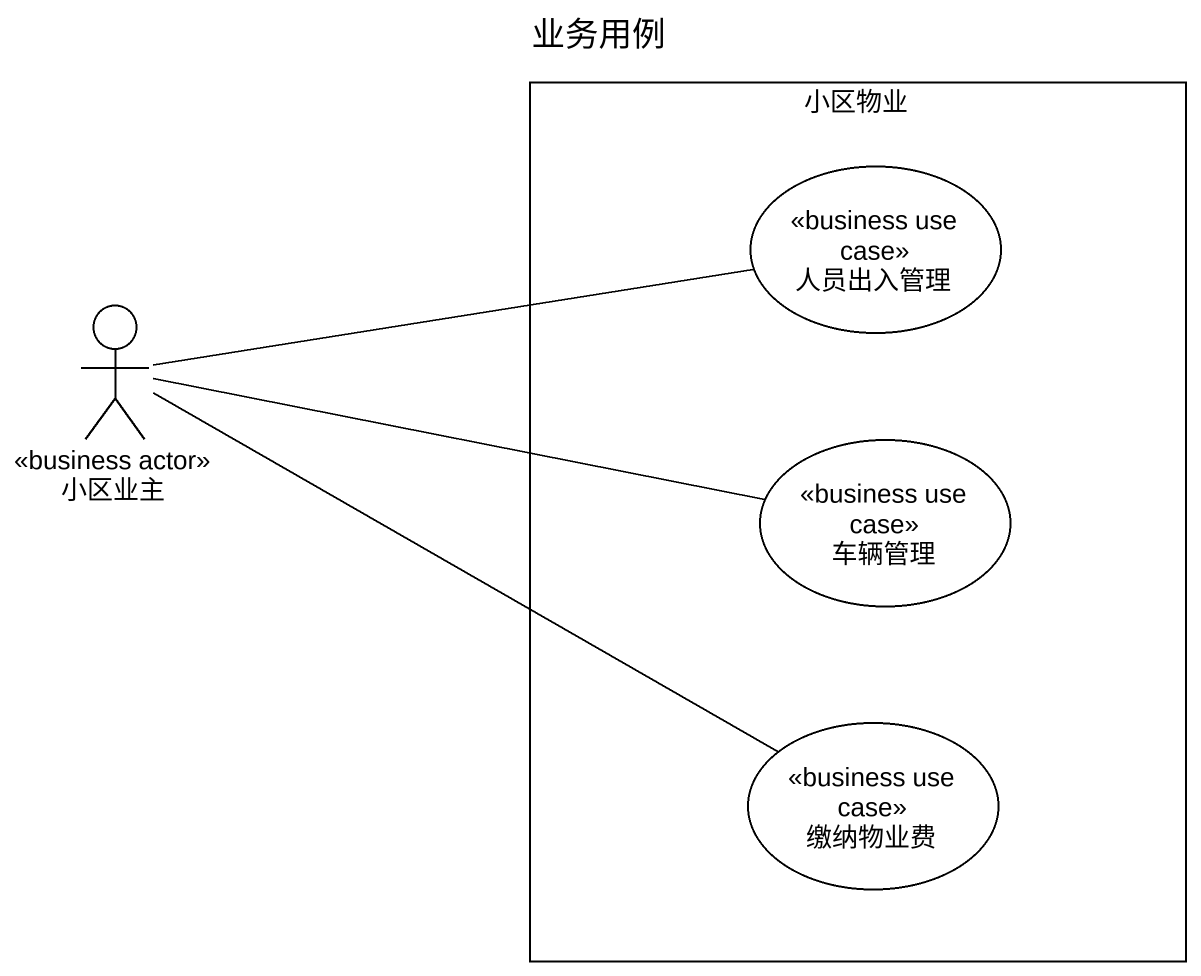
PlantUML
@startuml
title 业务用例
rectangle 小区物业 {
  usecase 人员出入管理 <<business use case>>
  usecase 车辆管理 <<business use case>>
  usecase 缴纳物业费 <<business use case>>
}
actor 小区业主 <<business actor>>
小区业主 -right- 人员出入管理
小区业主 -right- 车辆管理
小区业主 -right- 缴纳物业费
@enduml
